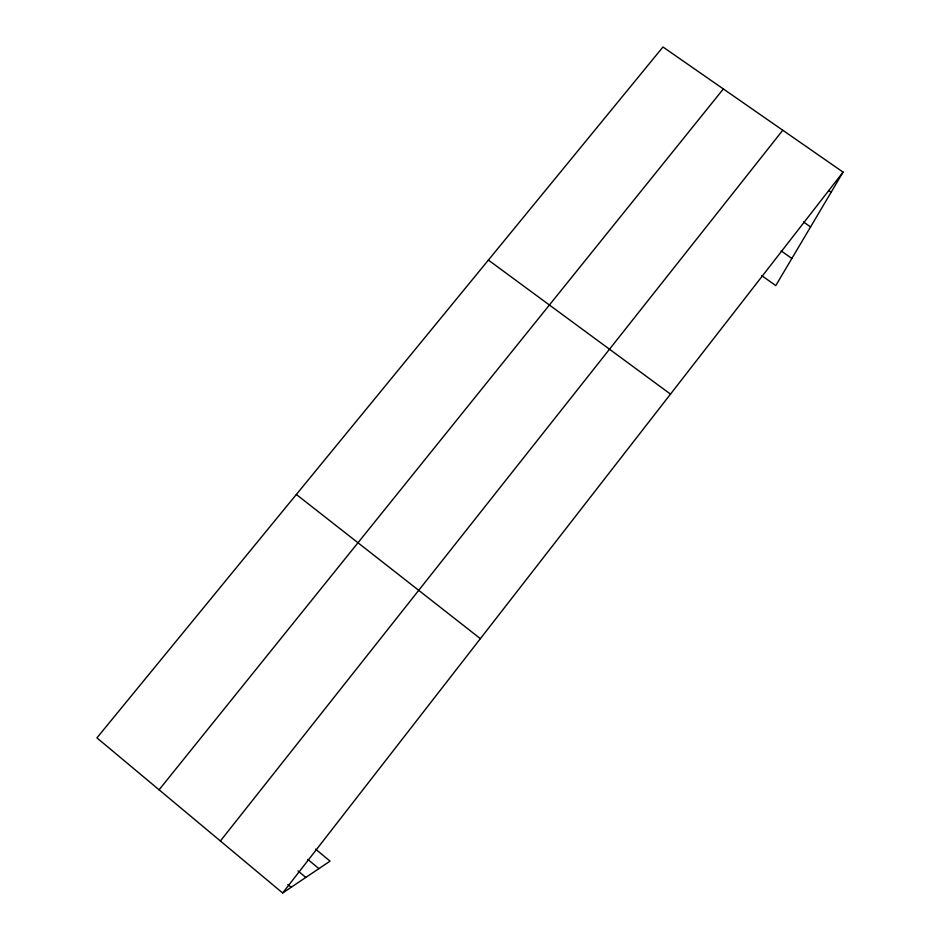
<?xml version="1.0" encoding="UTF-8"?>
<svg xmlns="http://www.w3.org/2000/svg" width="940" height="940" viewBox="0 0 940 940"><rect width="100%" height="100%" fill="white"/><g stroke="black" fill="none" stroke-linecap="round" stroke-linejoin="round"><path stroke-width="1.41" d="M315.535 849.102L330.081 861.134L282.658 893L96.926 737.877L662.97 47L843.074 172.126L775.759 285.607L761.694 275.573M282.658 893L843.074 172.126M220.383 840.995L782.785 130.237M159.083 789.8L723.342 88.948M828.822 190.503L831.195 192.16M803.477 221.946L810.562 226.939M781.187 250.91L791.856 258.476M488.377 260.086L670.502 394.119M296.347 494.475L480.387 638.659M307.791 859.407L318.93 868.63M297.98 870.934L305.817 877.443M287.851 884.505L291.177 887.278"/></g></svg>
